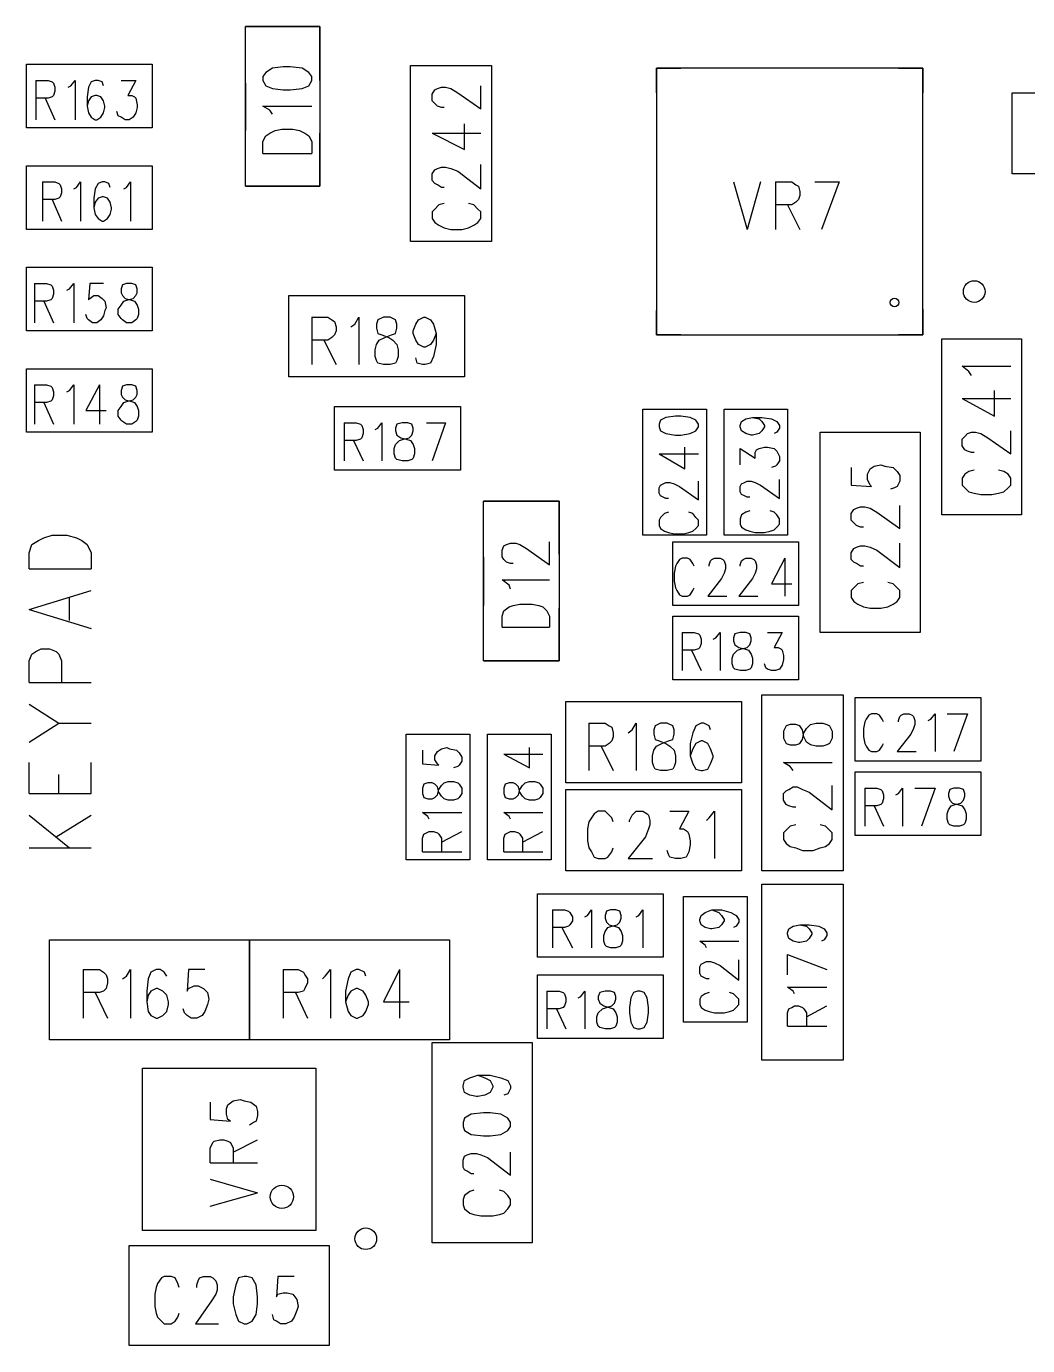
# Model space of a CAD drawing. Extents: x 11.9 to 28.1, y 10.8 to 21.2.
# Drawn here: x 17.101 to 17.841, y 17.642 to 18.617 of the extents above; entities that cross this region are included whole.
import ezdxf

# ---------------------------------------------------------------- set-up
doc = ezdxf.new("R2010")
doc.units = 0
doc.header["$MEASUREMENT"] = 0
doc.layers.add('LAYNR1', color=2, linetype='Continuous')

msp = doc.modelspace()

# ---------------------------------------------------------------- linework, layer by layer
at = {"layer": 'LAYNR1', "color": 7}
for points in [[(17.318, 18.577), (17.318, 18.617), (17.263, 18.617)], [(17.101, 18.542), (17.101, 18.589)], [(17.101, 18.589), (17.194, 18.589)], [(17.194, 18.589), (17.194, 18.542)], [(17.385, 18.458), (17.385, 18.588)], [(17.385, 18.588), (17.445, 18.588)], [(17.445, 18.588), (17.445, 18.458)], [(17.567, 18.568), (17.567, 18.586), (17.585, 18.586)], [(17.746, 18.586), (17.764, 18.586), (17.764, 18.568)], [(17.108, 18.577), (17.108, 18.548)], [(17.108, 18.577), (17.117, 18.577), (17.12, 18.576), (17.121, 18.575), (17.122, 18.572), (17.122, 18.569), (17.121, 18.566), (17.12, 18.565), (17.117, 18.564), (17.108, 18.564)], [(17.132, 18.572), (17.134, 18.573), (17.137, 18.577), (17.137, 18.548)], [(17.158, 18.573), (17.157, 18.576), (17.154, 18.577), (17.152, 18.577), (17.149, 18.576), (17.147, 18.572), (17.146, 18.565), (17.146, 18.558), (17.147, 18.553), (17.149, 18.55), (17.152, 18.548), (17.153, 18.548)], [(17.171, 18.577), (17.182, 18.577), (17.176, 18.566)], [(17.263, 18.575), (17.263, 18.54)], [(17.153, 18.566), (17.152, 18.566), (17.149, 18.565), (17.147, 18.562), (17.146, 18.558)], [(17.153, 18.548), (17.156, 18.55), (17.158, 18.553), (17.159, 18.557), (17.159, 18.558), (17.158, 18.562), (17.156, 18.565), (17.153, 18.566)], [(17.176, 18.566), (17.179, 18.566), (17.181, 18.565), (17.182, 18.564), (17.183, 18.559), (17.183, 18.557), (17.182, 18.553), (17.18, 18.55), (17.177, 18.548), (17.174, 18.548), (17.171, 18.55), (17.169, 18.551), (17.168, 18.554)], [(17.41, 18.557), (17.408, 18.557), (17.405, 18.558), (17.403, 18.56), (17.401, 18.562), (17.401, 18.567), (17.403, 18.57), (17.405, 18.571), (17.408, 18.572), (17.411, 18.572), (17.415, 18.571), (17.42, 18.568), (17.437, 18.556), (17.437, 18.573)], [(17.83, 18.568), (17.96, 18.568)], [(17.83, 18.508), (17.83, 18.568)], [(17.115, 18.564), (17.122, 18.548)], [(17.283, 18.552), (17.281, 18.555), (17.276, 18.558), (17.312, 18.558)], [(17.401, 18.538), (17.425, 18.526), (17.425, 18.545)], [(17.194, 18.542), (17.101, 18.542)], [(17.263, 18.499), (17.318, 18.499), (17.318, 18.538)], [(17.276, 18.523), (17.276, 18.532), (17.278, 18.536), (17.281, 18.538), (17.285, 18.54), (17.29, 18.541), (17.298, 18.541), (17.303, 18.54), (17.307, 18.538), (17.31, 18.536), (17.312, 18.532), (17.312, 18.523)], [(17.401, 18.538), (17.437, 18.538)], [(17.276, 18.523), (17.312, 18.523)], [(17.101, 18.467), (17.101, 18.514)], [(17.101, 18.514), (17.194, 18.514)], [(17.194, 18.514), (17.194, 18.467)], [(17.41, 18.498), (17.408, 18.498), (17.405, 18.5), (17.403, 18.501), (17.401, 18.503), (17.401, 18.508), (17.403, 18.511), (17.405, 18.512), (17.408, 18.513), (17.411, 18.513), (17.415, 18.512), (17.42, 18.51), (17.437, 18.497), (17.437, 18.515)], [(17.96, 18.508), (17.83, 18.508)], [(17.113, 18.502), (17.113, 18.473)], [(17.113, 18.502), (17.122, 18.502), (17.125, 18.501), (17.126, 18.5), (17.127, 18.497), (17.127, 18.494), (17.126, 18.491), (17.125, 18.49), (17.122, 18.489), (17.113, 18.489)], [(17.136, 18.497), (17.138, 18.498), (17.141, 18.502), (17.141, 18.473)], [(17.163, 18.498), (17.162, 18.501), (17.159, 18.502), (17.157, 18.502), (17.154, 18.501), (17.152, 18.497), (17.151, 18.49), (17.151, 18.483), (17.152, 18.478), (17.154, 18.475), (17.157, 18.473), (17.158, 18.473), (17.161, 18.475), (17.163, 18.478), (17.164, 18.482), (17.164, 18.483), (17.163, 18.487), (17.161, 18.49), (17.158, 18.491), (17.157, 18.491), (17.154, 18.49), (17.152, 18.487), (17.151, 18.483)], [(17.173, 18.497), (17.175, 18.498), (17.178, 18.502), (17.178, 18.473)], [(17.624, 18.502), (17.634, 18.467)], [(17.644, 18.502), (17.634, 18.467)], [(17.655, 18.502), (17.655, 18.467)], [(17.655, 18.502), (17.667, 18.502), (17.67, 18.5), (17.672, 18.499), (17.673, 18.495), (17.673, 18.492), (17.672, 18.489), (17.67, 18.487), (17.667, 18.485), (17.655, 18.485)], [(17.684, 18.502), (17.702, 18.502)], [(17.702, 18.502), (17.689, 18.467)], [(17.12, 18.489), (17.127, 18.473)], [(17.41, 18.486), (17.406, 18.485), (17.403, 18.482), (17.401, 18.48), (17.401, 18.475), (17.403, 18.472), (17.406, 18.47), (17.41, 18.468), (17.415, 18.467), (17.423, 18.467), (17.428, 18.468), (17.432, 18.47), (17.435, 18.472), (17.437, 18.475), (17.437, 18.48), (17.435, 18.482), (17.432, 18.485), (17.428, 18.486)], [(17.664, 18.485), (17.673, 18.467)], [(17.194, 18.467), (17.101, 18.467)], [(17.445, 18.458), (17.385, 18.458)], [(17.101, 18.392), (17.101, 18.439)], [(17.101, 18.439), (17.194, 18.439)], [(17.194, 18.439), (17.194, 18.392)], [(17.107, 18.427), (17.107, 18.398)], [(17.107, 18.427), (17.116, 18.427), (17.119, 18.426)], [(17.119, 18.426), (17.12, 18.425), (17.121, 18.422), (17.121, 18.419), (17.12, 18.416), (17.119, 18.415)], [(17.131, 18.422), (17.133, 18.423), (17.136, 18.427), (17.136, 18.398)], [(17.158, 18.427), (17.148, 18.427), (17.147, 18.415), (17.148, 18.416), (17.151, 18.418), (17.154, 18.418), (17.157, 18.416), (17.159, 18.414), (17.16, 18.409), (17.159, 18.407), (17.158, 18.403), (17.156, 18.4), (17.153, 18.398)], [(17.175, 18.427), (17.172, 18.426), (17.171, 18.423), (17.171, 18.42), (17.172, 18.418), (17.174, 18.416), (17.178, 18.415), (17.181, 18.414), (17.183, 18.411), (17.184, 18.408), (17.184, 18.404), (17.183, 18.401), (17.182, 18.4), (17.179, 18.398), (17.175, 18.398), (17.172, 18.4), (17.171, 18.401), (17.169, 18.404), (17.169, 18.408), (17.171, 18.411), (17.173, 18.414), (17.176, 18.415)], [(17.176, 18.415), (17.18, 18.416), (17.182, 18.418), (17.183, 18.42), (17.183, 18.423), (17.182, 18.426), (17.179, 18.427), (17.175, 18.427)], [(17.295, 18.418), (17.425, 18.418)], [(17.295, 18.358), (17.295, 18.418)], [(17.425, 18.418), (17.425, 18.358)], [(17.119, 18.415), (17.116, 18.414), (17.107, 18.414)], [(17.114, 18.414), (17.121, 18.398)], [(17.153, 18.398), (17.15, 18.398), (17.147, 18.4), (17.146, 18.401), (17.145, 18.404)], [(17.312, 18.402), (17.312, 18.367)], [(17.312, 18.402), (17.324, 18.402)], [(17.324, 18.402), (17.327, 18.4)], [(17.327, 18.4), (17.329, 18.399)], [(17.329, 18.399), (17.33, 18.395)], [(17.344, 18.397), (17.347, 18.402)], [(17.347, 18.402), (17.347, 18.367)], [(17.361, 18.4), (17.36, 18.397)], [(17.365, 18.402), (17.361, 18.4)], [(17.37, 18.402), (17.365, 18.402)], [(17.374, 18.4), (17.37, 18.402)], [(17.375, 18.397), (17.374, 18.4)], [(17.389, 18.397), (17.391, 18.4)], [(17.391, 18.4), (17.395, 18.402)], [(17.395, 18.402), (17.396, 18.402)], [(17.396, 18.402), (17.4, 18.4)], [(17.4, 18.4), (17.402, 18.397)], [(17.585, 18.389), (17.567, 18.389), (17.567, 18.407)], [(17.764, 18.408), (17.764, 18.389), (17.746, 18.389)], [(17.194, 18.392), (17.101, 18.392)], [(17.329, 18.389), (17.327, 18.387)], [(17.33, 18.392), (17.329, 18.389)], [(17.33, 18.395), (17.33, 18.392)], [(17.341, 18.395), (17.344, 18.397)], [(17.36, 18.397), (17.36, 18.394)], [(17.36, 18.394), (17.361, 18.39)], [(17.361, 18.39), (17.364, 18.389)], [(17.364, 18.389), (17.369, 18.387)], [(17.366, 18.387), (17.371, 18.389)], [(17.371, 18.389), (17.374, 18.39)], [(17.374, 18.39), (17.375, 18.394)], [(17.375, 18.394), (17.375, 18.397)], [(17.387, 18.392), (17.389, 18.397)], [(17.387, 18.39), (17.387, 18.392)], [(17.389, 18.385), (17.387, 18.39)], [(17.402, 18.397), (17.404, 18.39)], [(17.404, 18.39), (17.402, 18.385)], [(17.404, 18.39), (17.404, 18.382)], [(17.324, 18.385), (17.312, 18.385)], [(17.321, 18.385), (17.33, 18.367)], [(17.327, 18.387), (17.324, 18.385)], [(17.359, 18.378), (17.36, 18.382)], [(17.36, 18.382), (17.362, 18.385)], [(17.362, 18.385), (17.366, 18.387)], [(17.369, 18.387), (17.372, 18.385)], [(17.372, 18.385), (17.375, 18.382)], [(17.375, 18.382), (17.376, 18.378)], [(17.391, 18.382), (17.389, 18.385)], [(17.395, 18.38), (17.391, 18.382)], [(17.396, 18.38), (17.395, 18.38)], [(17.4, 18.382), (17.396, 18.38)], [(17.402, 18.385), (17.4, 18.382)], [(17.404, 18.382), (17.402, 18.373)], [(17.778, 18.256), (17.778, 18.386)], [(17.778, 18.386), (17.837, 18.386)], [(17.837, 18.386), (17.837, 18.256)], [(17.359, 18.373), (17.359, 18.378)], [(17.36, 18.37), (17.359, 18.373)], [(17.361, 18.368), (17.36, 18.37)], [(17.375, 18.37), (17.374, 18.368)], [(17.376, 18.373), (17.375, 18.37)], [(17.376, 18.378), (17.376, 18.373)], [(17.39, 18.368), (17.389, 18.372)], [(17.402, 18.373), (17.4, 18.368)], [(17.101, 18.317), (17.101, 18.364)], [(17.101, 18.364), (17.194, 18.364)], [(17.194, 18.364), (17.194, 18.317)], [(17.365, 18.367), (17.361, 18.368)], [(17.37, 18.367), (17.365, 18.367)], [(17.374, 18.368), (17.37, 18.367)], [(17.394, 18.367), (17.39, 18.368)], [(17.396, 18.367), (17.394, 18.367)], [(17.4, 18.368), (17.396, 18.367)], [(17.798, 18.362), (17.793, 18.366)], [(17.793, 18.366), (17.829, 18.366)], [(17.8, 18.359), (17.798, 18.362)], [(17.107, 18.352), (17.107, 18.323)], [(17.107, 18.352), (17.116, 18.352), (17.119, 18.351)], [(17.119, 18.351), (17.12, 18.35), (17.121, 18.347), (17.121, 18.344), (17.12, 18.341), (17.119, 18.34)], [(17.131, 18.347), (17.133, 18.348), (17.136, 18.352), (17.136, 18.323)], [(17.155, 18.352), (17.145, 18.333), (17.16, 18.333)], [(17.155, 18.352), (17.155, 18.323)], [(17.175, 18.352), (17.172, 18.351), (17.171, 18.348), (17.171, 18.345), (17.172, 18.343), (17.174, 18.341), (17.178, 18.34), (17.181, 18.339), (17.183, 18.336), (17.184, 18.333), (17.184, 18.329), (17.183, 18.326), (17.182, 18.325), (17.179, 18.323), (17.175, 18.323), (17.172, 18.325), (17.171, 18.326), (17.169, 18.329), (17.169, 18.333), (17.171, 18.336), (17.173, 18.339), (17.176, 18.34)], [(17.176, 18.34), (17.18, 18.341), (17.182, 18.343), (17.183, 18.345), (17.183, 18.348), (17.182, 18.351), (17.179, 18.352), (17.175, 18.352)], [(17.425, 18.358), (17.295, 18.358)], [(17.119, 18.34), (17.116, 18.339), (17.107, 18.339)], [(17.793, 18.342), (17.817, 18.329)], [(17.793, 18.342), (17.829, 18.342)], [(17.817, 18.329), (17.817, 18.348)], [(17.114, 18.339), (17.121, 18.323)], [(17.329, 18.289), (17.329, 18.336)], [(17.329, 18.336), (17.422, 18.336)], [(17.422, 18.336), (17.422, 18.289)], [(17.557, 18.241), (17.557, 18.334)], [(17.557, 18.334), (17.604, 18.334)], [(17.604, 18.334), (17.604, 18.241)], [(17.617, 18.241), (17.617, 18.334)], [(17.617, 18.334), (17.664, 18.334)], [(17.664, 18.334), (17.664, 18.241)], [(17.336, 18.324), (17.336, 18.296)], [(17.336, 18.324), (17.345, 18.324), (17.348, 18.323), (17.349, 18.322), (17.35, 18.319), (17.35, 18.316), (17.349, 18.313), (17.348, 18.312), (17.345, 18.311), (17.336, 18.311)], [(17.359, 18.319), (17.361, 18.32), (17.364, 18.324), (17.364, 18.296)], [(17.397, 18.324), (17.411, 18.324)], [(17.411, 18.324), (17.401, 18.296)], [(17.638, 18.328), (17.643, 18.327), (17.645, 18.325), (17.647, 18.322), (17.647, 18.321), (17.645, 18.318), (17.643, 18.316), (17.638, 18.315), (17.637, 18.315), (17.633, 18.316), (17.63, 18.318), (17.629, 18.321), (17.629, 18.322), (17.63, 18.325), (17.633, 18.327), (17.638, 18.328), (17.645, 18.328), (17.652, 18.327), (17.656, 18.325), (17.658, 18.322), (17.658, 18.32), (17.656, 18.317), (17.654, 18.316)], [(17.194, 18.317), (17.101, 18.317)], [(17.343, 18.311), (17.35, 18.296)], [(17.688, 18.169), (17.688, 18.317)], [(17.688, 18.317), (17.762, 18.317)], [(17.762, 18.317), (17.762, 18.169)], [(17.793, 18.312), (17.795, 18.314)], [(17.793, 18.307), (17.793, 18.312)], [(17.795, 18.314), (17.797, 18.316)], [(17.797, 18.316), (17.8, 18.317)], [(17.8, 18.317), (17.803, 18.317)], [(17.803, 18.317), (17.807, 18.316)], [(17.807, 18.316), (17.812, 18.313)], [(17.812, 18.313), (17.829, 18.301)], [(17.829, 18.301), (17.829, 18.318)], [(17.569, 18.301), (17.588, 18.29), (17.588, 18.306)], [(17.569, 18.301), (17.598, 18.301)], [(17.629, 18.293), (17.629, 18.305), (17.64, 18.298), (17.64, 18.302), (17.641, 18.304), (17.643, 18.305), (17.647, 18.306), (17.649, 18.306), (17.654, 18.305), (17.656, 18.303), (17.658, 18.299), (17.658, 18.296), (17.656, 18.293), (17.655, 18.292), (17.652, 18.291)], [(17.795, 18.304), (17.793, 18.307)], [(17.797, 18.303), (17.795, 18.304)], [(17.8, 18.302), (17.797, 18.303)], [(17.802, 18.302), (17.8, 18.302)], [(17.711, 18.291), (17.711, 18.278), (17.726, 18.277), (17.725, 18.278), (17.723, 18.282), (17.723, 18.286), (17.725, 18.29), (17.728, 18.292), (17.733, 18.293), (17.736, 18.292), (17.742, 18.291), (17.745, 18.288), (17.747, 18.285), (17.747, 18.281), (17.745, 18.277), (17.743, 18.276), (17.74, 18.275)], [(17.422, 18.289), (17.329, 18.289)], [(17.636, 18.269), (17.634, 18.269), (17.632, 18.27), (17.63, 18.271), (17.629, 18.273), (17.629, 18.277), (17.63, 18.279), (17.632, 18.28), (17.634, 18.281), (17.637, 18.281), (17.64, 18.28), (17.644, 18.278), (17.658, 18.268), (17.658, 18.282)], [(17.795, 18.286), (17.793, 18.283)], [(17.793, 18.283), (17.793, 18.278)], [(17.798, 18.288), (17.795, 18.286)], [(17.802, 18.289), (17.798, 18.288)], [(17.824, 18.288), (17.82, 18.289)], [(17.827, 18.286), (17.824, 18.288)], [(17.829, 18.283), (17.827, 18.286)], [(17.829, 18.278), (17.829, 18.283)], [(17.576, 18.268), (17.574, 18.268), (17.572, 18.269), (17.57, 18.27), (17.569, 18.272), (17.569, 18.276), (17.57, 18.278), (17.572, 18.279), (17.574, 18.28), (17.577, 18.28), (17.58, 18.279), (17.584, 18.277), (17.598, 18.267), (17.598, 18.281)], [(17.793, 18.278), (17.795, 18.276)], [(17.795, 18.276), (17.798, 18.273)], [(17.798, 18.273), (17.802, 18.272)], [(17.802, 18.272), (17.807, 18.271)], [(17.815, 18.271), (17.82, 18.272)], [(17.82, 18.272), (17.824, 18.273)], [(17.824, 18.273), (17.827, 18.276)], [(17.827, 18.276), (17.829, 18.278)], [(17.495, 18.227), (17.495, 18.266), (17.439, 18.266)], [(17.72, 18.247), (17.718, 18.247), (17.715, 18.248), (17.713, 18.25), (17.711, 18.252), (17.711, 18.257), (17.713, 18.26), (17.715, 18.261), (17.718, 18.262), (17.721, 18.262), (17.725, 18.261), (17.73, 18.258), (17.747, 18.246), (17.747, 18.263)], [(17.807, 18.271), (17.815, 18.271)], [(17.576, 18.258), (17.573, 18.257), (17.57, 18.254), (17.569, 18.252), (17.569, 18.248), (17.57, 18.246), (17.573, 18.244), (17.576, 18.243), (17.58, 18.242), (17.587, 18.242), (17.591, 18.243), (17.594, 18.244), (17.596, 18.246), (17.598, 18.248), (17.598, 18.252), (17.596, 18.254), (17.594, 18.257), (17.591, 18.258)], [(17.636, 18.259), (17.633, 18.258), (17.63, 18.256), (17.629, 18.253), (17.629, 18.249), (17.63, 18.247), (17.633, 18.245), (17.636, 18.244), (17.64, 18.243), (17.647, 18.243), (17.651, 18.244), (17.654, 18.245), (17.656, 18.247), (17.658, 18.249), (17.658, 18.253), (17.656, 18.256), (17.654, 18.258), (17.651, 18.259)], [(17.837, 18.256), (17.778, 18.256)], [(17.103, 18.228), (17.105, 18.234)], [(17.105, 18.234), (17.11, 18.237)], [(17.11, 18.237), (17.114, 18.239)], [(17.114, 18.239), (17.12, 18.241)], [(17.12, 18.241), (17.131, 18.241)], [(17.131, 18.241), (17.138, 18.239)], [(17.138, 18.239), (17.142, 18.237)], [(17.142, 18.237), (17.146, 18.234)], [(17.146, 18.234), (17.149, 18.228)], [(17.461, 18.22), (17.459, 18.22), (17.456, 18.221), (17.454, 18.223), (17.453, 18.225), (17.453, 18.23), (17.454, 18.233), (17.456, 18.234), (17.459, 18.235), (17.463, 18.235), (17.466, 18.234), (17.471, 18.231), (17.488, 18.219), (17.488, 18.236)], [(17.604, 18.241), (17.557, 18.241)], [(17.579, 18.236), (17.672, 18.236)], [(17.579, 18.189), (17.579, 18.236)], [(17.664, 18.241), (17.617, 18.241)], [(17.672, 18.236), (17.672, 18.189)], [(17.72, 18.218), (17.718, 18.218), (17.715, 18.22), (17.713, 18.221), (17.711, 18.223), (17.711, 18.228), (17.713, 18.231), (17.715, 18.232), (17.718, 18.233), (17.721, 18.233), (17.725, 18.232), (17.73, 18.23), (17.747, 18.217), (17.747, 18.235)], [(17.103, 18.216), (17.103, 18.228)], [(17.149, 18.228), (17.149, 18.216)], [(17.439, 18.225), (17.439, 18.189)], [(17.586, 18.224), (17.584, 18.223), (17.582, 18.22), (17.581, 18.218), (17.58, 18.213), (17.58, 18.207), (17.581, 18.202), (17.582, 18.2), (17.584, 18.197), (17.586, 18.196)], [(17.595, 18.218), (17.594, 18.22), (17.592, 18.223), (17.59, 18.224), (17.586, 18.224)], [(17.606, 18.218), (17.606, 18.219), (17.607, 18.222), (17.608, 18.223), (17.61, 18.224), (17.614, 18.224), (17.616, 18.223), (17.617, 18.222), (17.618, 18.219), (17.618, 18.216), (17.617, 18.213), (17.615, 18.209), (17.605, 18.196), (17.619, 18.196)], [(17.631, 18.223), (17.633, 18.224), (17.637, 18.224), (17.639, 18.223), (17.64, 18.222), (17.641, 18.219), (17.641, 18.216), (17.64, 18.213), (17.638, 18.209), (17.628, 18.196), (17.642, 18.196)], [(17.629, 18.218), (17.629, 18.219), (17.63, 18.222), (17.631, 18.223)], [(17.662, 18.224), (17.652, 18.205), (17.667, 18.205)], [(17.662, 18.224), (17.662, 18.196)], [(17.103, 18.216), (17.149, 18.216)], [(17.459, 18.201), (17.458, 18.204), (17.453, 18.208), (17.488, 18.208)], [(17.72, 18.206), (17.716, 18.205), (17.713, 18.202), (17.711, 18.2), (17.711, 18.195), (17.713, 18.192), (17.716, 18.19), (17.72, 18.188), (17.725, 18.187), (17.733, 18.187), (17.738, 18.188), (17.742, 18.19), (17.745, 18.192), (17.747, 18.195), (17.747, 18.2), (17.745, 18.202), (17.742, 18.205), (17.738, 18.206)], [(17.103, 18.186), (17.149, 18.2)], [(17.133, 18.178), (17.133, 18.195)], [(17.586, 18.196), (17.59, 18.196), (17.592, 18.197), (17.594, 18.2), (17.595, 18.202)], [(17.103, 18.186), (17.149, 18.172)], [(17.439, 18.148), (17.495, 18.148), (17.495, 18.187)], [(17.453, 18.173), (17.453, 18.181), (17.454, 18.185), (17.458, 18.188), (17.461, 18.189), (17.466, 18.19), (17.475, 18.19), (17.48, 18.189), (17.483, 18.188), (17.486, 18.185), (17.488, 18.181), (17.488, 18.173)], [(17.672, 18.189), (17.579, 18.189)], [(17.579, 18.181), (17.672, 18.181)], [(17.579, 18.134), (17.579, 18.181)], [(17.672, 18.181), (17.672, 18.134)], [(17.453, 18.173), (17.488, 18.173)], [(17.586, 18.169), (17.586, 18.141)], [(17.586, 18.169), (17.595, 18.169), (17.598, 18.168), (17.599, 18.167), (17.6, 18.164), (17.6, 18.161), (17.599, 18.158), (17.598, 18.157), (17.595, 18.156), (17.586, 18.156)], [(17.609, 18.164), (17.611, 18.165), (17.614, 18.169), (17.614, 18.141)], [(17.649, 18.169), (17.66, 18.169), (17.654, 18.158), (17.657, 18.158), (17.659, 18.157), (17.66, 18.156), (17.661, 18.152), (17.661, 18.149), (17.66, 18.145), (17.658, 18.142), (17.655, 18.141), (17.652, 18.141), (17.649, 18.142), (17.648, 18.143), (17.647, 18.146)], [(17.762, 18.169), (17.688, 18.169)], [(17.105, 18.153), (17.108, 18.155)], [(17.108, 18.155), (17.112, 18.157)], [(17.112, 18.157), (17.118, 18.157)], [(17.118, 18.157), (17.123, 18.155)], [(17.123, 18.155), (17.125, 18.153)], [(17.593, 18.156), (17.6, 18.141)], [(17.103, 18.148), (17.105, 18.153)], [(17.103, 18.132), (17.103, 18.148)], [(17.125, 18.153), (17.127, 18.148)], [(17.127, 18.148), (17.127, 18.132)], [(17.103, 18.132), (17.149, 18.132)], [(17.672, 18.134), (17.579, 18.134)], [(17.103, 18.116), (17.125, 18.102)], [(17.5, 18.118), (17.63, 18.118)], [(17.5, 18.058), (17.5, 18.118)], [(17.63, 18.118), (17.63, 18.058)], [(17.645, 17.993), (17.645, 18.123)], [(17.645, 18.123), (17.705, 18.123)], [(17.705, 18.123), (17.705, 17.993)], [(17.714, 18.074), (17.714, 18.121)], [(17.714, 18.121), (17.807, 18.121)], [(17.807, 18.121), (17.807, 18.074)], [(17.732, 18.108), (17.73, 18.109), (17.726, 18.109), (17.724, 18.108), (17.722, 18.105), (17.721, 18.103)], [(17.735, 18.103), (17.734, 18.105), (17.732, 18.108)], [(17.746, 18.103), (17.746, 18.104), (17.747, 18.107), (17.748, 18.108), (17.75, 18.109), (17.754, 18.109), (17.756, 18.108), (17.757, 18.107), (17.758, 18.104), (17.758, 18.101), (17.757, 18.098), (17.755, 18.094)], [(17.768, 18.104), (17.77, 18.105), (17.773, 18.109), (17.773, 18.081)], [(17.782, 18.109), (17.797, 18.109)], [(17.797, 18.109), (17.787, 18.081)], [(17.103, 18.088), (17.125, 18.102)], [(17.125, 18.102), (17.149, 18.102)], [(17.517, 18.102), (17.517, 18.067)], [(17.517, 18.102), (17.529, 18.102)], [(17.529, 18.102), (17.532, 18.1)], [(17.532, 18.1), (17.534, 18.099)], [(17.534, 18.099), (17.535, 18.095)], [(17.546, 18.095), (17.549, 18.097)], [(17.549, 18.097), (17.552, 18.102)], [(17.552, 18.102), (17.552, 18.067)], [(17.566, 18.1), (17.565, 18.097)], [(17.565, 18.097), (17.565, 18.094)], [(17.57, 18.102), (17.566, 18.1)], [(17.575, 18.102), (17.57, 18.102)], [(17.579, 18.1), (17.575, 18.102)], [(17.58, 18.097), (17.579, 18.1)], [(17.58, 18.094), (17.58, 18.097)], [(17.596, 18.1), (17.594, 18.095)], [(17.6, 18.102), (17.596, 18.1)], [(17.602, 18.102), (17.6, 18.102)], [(17.606, 18.1), (17.602, 18.102)], [(17.607, 18.097), (17.606, 18.1)], [(17.721, 18.103), (17.72, 18.098), (17.72, 18.092), (17.721, 18.087)], [(17.382, 18.001), (17.382, 18.094)], [(17.382, 18.094), (17.429, 18.094)], [(17.429, 18.094), (17.429, 18.001)], [(17.442, 18.001), (17.442, 18.094)], [(17.442, 18.094), (17.489, 18.094)], [(17.489, 18.094), (17.489, 18.001)], [(17.532, 18.087), (17.529, 18.085)], [(17.534, 18.089), (17.532, 18.087)], [(17.535, 18.092), (17.534, 18.089)], [(17.535, 18.095), (17.535, 18.092)], [(17.565, 18.094), (17.566, 18.09)], [(17.566, 18.09), (17.569, 18.089)], [(17.567, 18.085), (17.571, 18.087)], [(17.569, 18.089), (17.574, 18.087)], [(17.571, 18.087), (17.576, 18.089)], [(17.574, 18.087), (17.577, 18.085)], [(17.576, 18.089), (17.579, 18.09)], [(17.579, 18.09), (17.58, 18.094)], [(17.594, 18.095), (17.592, 18.087)], [(17.592, 18.087), (17.592, 18.078)], [(17.596, 18.087), (17.594, 18.083)], [(17.6, 18.089), (17.596, 18.087)], [(17.601, 18.089), (17.6, 18.089)], [(17.605, 18.087), (17.601, 18.089)], [(17.607, 18.083), (17.605, 18.087)], [(17.721, 18.087), (17.722, 18.085), (17.724, 18.082), (17.726, 18.081), (17.73, 18.081), (17.732, 18.082)], [(17.732, 18.082), (17.734, 18.085), (17.735, 18.087)], [(17.755, 18.094), (17.745, 18.081), (17.759, 18.081)], [(17.394, 18.082), (17.394, 18.072), (17.406, 18.071), (17.405, 18.072), (17.403, 18.075), (17.403, 18.078), (17.405, 18.081), (17.408, 18.083), (17.412, 18.084), (17.414, 18.083), (17.419, 18.082), (17.421, 18.08), (17.423, 18.077), (17.423, 18.074), (17.421, 18.071), (17.42, 18.07), (17.417, 18.069)], [(17.454, 18.079), (17.473, 18.069), (17.473, 18.084)], [(17.454, 18.079), (17.483, 18.079)], [(17.529, 18.085), (17.517, 18.085)], [(17.526, 18.085), (17.535, 18.067)], [(17.564, 18.078), (17.565, 18.082)], [(17.564, 18.073), (17.564, 18.078)], [(17.565, 18.082), (17.567, 18.085)], [(17.577, 18.085), (17.58, 18.082)], [(17.58, 18.082), (17.581, 18.078)], [(17.581, 18.078), (17.581, 18.073)], [(17.594, 18.083), (17.592, 18.078)], [(17.592, 18.078), (17.594, 18.072)], [(17.609, 18.078), (17.607, 18.083)], [(17.607, 18.072), (17.609, 18.077)], [(17.609, 18.077), (17.609, 18.078)], [(17.103, 18.05), (17.103, 18.073)], [(17.149, 18.05), (17.149, 18.073)], [(17.565, 18.07), (17.564, 18.073)], [(17.566, 18.068), (17.565, 18.07)], [(17.57, 18.067), (17.566, 18.068)], [(17.575, 18.067), (17.57, 18.067)], [(17.579, 18.068), (17.575, 18.067)], [(17.58, 18.07), (17.579, 18.068)], [(17.581, 18.073), (17.58, 18.07)], [(17.594, 18.072), (17.596, 18.068)], [(17.596, 18.068), (17.6, 18.067)], [(17.6, 18.067), (17.601, 18.067)], [(17.601, 18.067), (17.605, 18.068)], [(17.605, 18.068), (17.607, 18.072)], [(17.668, 18.067), (17.666, 18.07), (17.661, 18.073), (17.697, 18.073)], [(17.807, 18.074), (17.714, 18.074)], [(17.125, 18.05), (17.125, 18.064)], [(17.63, 18.058), (17.5, 18.058)], [(17.714, 18.019), (17.714, 18.066)], [(17.714, 18.066), (17.807, 18.066)], [(17.807, 18.066), (17.807, 18.019)], [(17.103, 18.05), (17.149, 18.05)], [(17.5, 18.053), (17.63, 18.053)], [(17.5, 17.993), (17.5, 18.053)], [(17.63, 18.053), (17.63, 17.993)], [(17.67, 18.04), (17.668, 18.04), (17.665, 18.041), (17.663, 18.042), (17.661, 18.045), (17.661, 18.05), (17.663, 18.052), (17.665, 18.053), (17.668, 18.055), (17.671, 18.055), (17.675, 18.053), (17.68, 18.051), (17.697, 18.038), (17.697, 18.056)], [(17.721, 18.054), (17.721, 18.026)], [(17.721, 18.054), (17.73, 18.054), (17.733, 18.053), (17.734, 18.052), (17.735, 18.049), (17.735, 18.046), (17.734, 18.043), (17.733, 18.042), (17.73, 18.041), (17.721, 18.041)], [(17.744, 18.049), (17.746, 18.05), (17.749, 18.054), (17.749, 18.026)], [(17.758, 18.054), (17.773, 18.054)], [(17.773, 18.054), (17.763, 18.026)], [(17.728, 18.041), (17.735, 18.026)], [(17.103, 18.034), (17.133, 18.01)], [(17.123, 18.018), (17.149, 18.034)], [(17.399, 18.031), (17.398, 18.033), (17.394, 18.036), (17.423, 18.036)], [(17.459, 18.031), (17.458, 18.033), (17.454, 18.036), (17.483, 18.036)], [(17.517, 18.029), (17.516, 18.024)], [(17.519, 18.032), (17.517, 18.029)], [(17.521, 18.035), (17.519, 18.032)], [(17.524, 18.037), (17.521, 18.035)], [(17.529, 18.037), (17.524, 18.037)], [(17.531, 18.035), (17.529, 18.037)], [(17.534, 18.032), (17.531, 18.035)], [(17.535, 18.029), (17.534, 18.032)], [(17.547, 18.03), (17.549, 18.034)], [(17.547, 18.029), (17.547, 18.03)], [(17.549, 18.034), (17.55, 18.035)], [(17.55, 18.035), (17.552, 18.037)], [(17.552, 18.037), (17.557, 18.037)], [(17.557, 18.037), (17.56, 18.035)], [(17.56, 18.035), (17.561, 18.034)], [(17.561, 18.034), (17.562, 18.03)], [(17.562, 18.03), (17.562, 18.027)], [(17.577, 18.037), (17.591, 18.037)], [(17.591, 18.037), (17.584, 18.024)], [(17.604, 18.03), (17.606, 18.032)], [(17.606, 18.032), (17.61, 18.037)], [(17.61, 18.037), (17.61, 18.002)], [(17.394, 18.007), (17.394, 18.017), (17.395, 18.02), (17.397, 18.021), (17.399, 18.022), (17.402, 18.022), (17.405, 18.021), (17.406, 18.02), (17.408, 18.017), (17.408, 18.007)], [(17.408, 18.014), (17.423, 18.022)], [(17.454, 18.007), (17.454, 18.017), (17.455, 18.02), (17.457, 18.021), (17.459, 18.022), (17.462, 18.022), (17.465, 18.021), (17.466, 18.02), (17.468, 18.017), (17.468, 18.007)], [(17.468, 18.014), (17.483, 18.022)], [(17.516, 18.024), (17.516, 18.015)], [(17.561, 18.024), (17.559, 18.018)], [(17.562, 18.027), (17.561, 18.024)], [(17.584, 18.024), (17.587, 18.024)], [(17.587, 18.024), (17.59, 18.022)], [(17.59, 18.022), (17.591, 18.02)], [(17.591, 18.02), (17.592, 18.015)], [(17.67, 18.027), (17.666, 18.026), (17.663, 18.023), (17.661, 18.021), (17.661, 18.016), (17.663, 18.013), (17.666, 18.011), (17.67, 18.01), (17.675, 18.008), (17.683, 18.008), (17.688, 18.01), (17.692, 18.011), (17.695, 18.013), (17.697, 18.016), (17.697, 18.021), (17.695, 18.023), (17.692, 18.026), (17.688, 18.027)], [(17.807, 18.019), (17.714, 18.019)], [(17.103, 18.01), (17.149, 18.01)], [(17.516, 18.015), (17.517, 18.01)], [(17.517, 18.01), (17.519, 18.007)], [(17.534, 18.007), (17.535, 18.01)], [(17.559, 18.018), (17.546, 18.002)], [(17.592, 18.012), (17.591, 18.007)], [(17.592, 18.015), (17.592, 18.012)], [(17.429, 18.001), (17.382, 18.001)], [(17.394, 18.007), (17.423, 18.007)], [(17.489, 18.001), (17.442, 18.001)], [(17.454, 18.007), (17.483, 18.007)], [(17.519, 18.007), (17.521, 18.003)], [(17.521, 18.003), (17.524, 18.002)], [(17.524, 18.002), (17.529, 18.002)], [(17.529, 18.002), (17.531, 18.003)], [(17.531, 18.003), (17.534, 18.007)], [(17.546, 18.002), (17.564, 18.002)], [(17.576, 18.005), (17.575, 18.008)], [(17.577, 18.003), (17.576, 18.005)], [(17.581, 18.002), (17.577, 18.003)], [(17.585, 18.002), (17.581, 18.002)], [(17.589, 18.003), (17.585, 18.002)], [(17.591, 18.007), (17.589, 18.003)], [(17.63, 17.993), (17.5, 17.993)], [(17.705, 17.993), (17.645, 17.993)], [(17.645, 17.853), (17.645, 17.983)], [(17.645, 17.983), (17.705, 17.983)], [(17.705, 17.983), (17.705, 17.853)], [(17.479, 17.929), (17.479, 17.976)], [(17.479, 17.976), (17.572, 17.976)], [(17.572, 17.976), (17.572, 17.929)], [(17.587, 17.881), (17.587, 17.974)], [(17.587, 17.974), (17.634, 17.974)], [(17.634, 17.974), (17.634, 17.881)], [(17.49, 17.964), (17.49, 17.936)], [(17.49, 17.964), (17.499, 17.964), (17.502, 17.963), (17.503, 17.962), (17.505, 17.959), (17.505, 17.956), (17.503, 17.953), (17.502, 17.952), (17.499, 17.951), (17.49, 17.951)], [(17.514, 17.959), (17.516, 17.96), (17.519, 17.964), (17.519, 17.936)], [(17.533, 17.964), (17.53, 17.963), (17.529, 17.96), (17.529, 17.958), (17.53, 17.955), (17.532, 17.953), (17.536, 17.952), (17.539, 17.951), (17.541, 17.948), (17.542, 17.945)], [(17.531, 17.951), (17.534, 17.952), (17.538, 17.953), (17.54, 17.955), (17.541, 17.958), (17.541, 17.96), (17.54, 17.963), (17.537, 17.964), (17.533, 17.964)], [(17.552, 17.959), (17.554, 17.96)], [(17.554, 17.96), (17.557, 17.964), (17.557, 17.936)], [(17.607, 17.95), (17.603, 17.951), (17.6, 17.953), (17.599, 17.956), (17.599, 17.957), (17.6, 17.96), (17.603, 17.962), (17.608, 17.964), (17.615, 17.964), (17.622, 17.962), (17.626, 17.96), (17.628, 17.957), (17.628, 17.955), (17.626, 17.952), (17.624, 17.951)], [(17.608, 17.964), (17.613, 17.962), (17.615, 17.96), (17.617, 17.957), (17.617, 17.956), (17.615, 17.953), (17.613, 17.951), (17.608, 17.95)], [(17.497, 17.951), (17.505, 17.936)], [(17.542, 17.941), (17.541, 17.938), (17.54, 17.937), (17.537, 17.936), (17.533, 17.936), (17.53, 17.937), (17.529, 17.938), (17.528, 17.941), (17.528, 17.945), (17.529, 17.948), (17.531, 17.951)], [(17.608, 17.95), (17.607, 17.95)], [(17.673, 17.953), (17.678, 17.952), (17.68, 17.95), (17.682, 17.947), (17.682, 17.946), (17.68, 17.943), (17.678, 17.941), (17.673, 17.94), (17.672, 17.94), (17.668, 17.941), (17.665, 17.943), (17.664, 17.946), (17.664, 17.947), (17.665, 17.95), (17.668, 17.952), (17.673, 17.953), (17.68, 17.953), (17.687, 17.952), (17.691, 17.95), (17.693, 17.947), (17.693, 17.945), (17.691, 17.942), (17.689, 17.941)], [(17.118, 17.868), (17.118, 17.942)], [(17.118, 17.942), (17.266, 17.942)], [(17.266, 17.868), (17.266, 17.942)], [(17.266, 17.942), (17.414, 17.942)], [(17.266, 17.942), (17.266, 17.868)], [(17.414, 17.942), (17.414, 17.868)], [(17.542, 17.945), (17.542, 17.941)], [(17.604, 17.936), (17.603, 17.938), (17.599, 17.941), (17.628, 17.941)], [(17.664, 17.931), (17.693, 17.92)], [(17.664, 17.916), (17.664, 17.931)], [(17.572, 17.929), (17.479, 17.929)], [(17.606, 17.913), (17.604, 17.913), (17.602, 17.914), (17.6, 17.915), (17.599, 17.917), (17.599, 17.922), (17.6, 17.924), (17.602, 17.925), (17.604, 17.926), (17.607, 17.926), (17.61, 17.925), (17.614, 17.923), (17.628, 17.912), (17.628, 17.927)], [(17.143, 17.92), (17.143, 17.884)], [(17.143, 17.92), (17.155, 17.92), (17.158, 17.918), (17.16, 17.916), (17.161, 17.913), (17.161, 17.91), (17.16, 17.906), (17.158, 17.904), (17.155, 17.903), (17.143, 17.903)], [(17.172, 17.913), (17.175, 17.915), (17.178, 17.92), (17.178, 17.884)], [(17.205, 17.915), (17.203, 17.918), (17.2, 17.92), (17.197, 17.92), (17.193, 17.918), (17.191, 17.913), (17.19, 17.904), (17.19, 17.896), (17.191, 17.889), (17.193, 17.886), (17.197, 17.884), (17.198, 17.884), (17.202, 17.886), (17.205, 17.889), (17.206, 17.894), (17.206, 17.896), (17.205, 17.901), (17.202, 17.904), (17.198, 17.906), (17.197, 17.906), (17.193, 17.904), (17.191, 17.901), (17.19, 17.896)], [(17.233, 17.92), (17.221, 17.92), (17.22, 17.904), (17.221, 17.906), (17.225, 17.908), (17.228, 17.908), (17.232, 17.906), (17.235, 17.903), (17.236, 17.898), (17.235, 17.894), (17.233, 17.889), (17.231, 17.886), (17.227, 17.884), (17.223, 17.884), (17.22, 17.886), (17.218, 17.888), (17.217, 17.891)], [(17.291, 17.92), (17.291, 17.884)], [(17.291, 17.92), (17.302, 17.92), (17.306, 17.918), (17.307, 17.916), (17.309, 17.913), (17.309, 17.91), (17.307, 17.906), (17.306, 17.904), (17.302, 17.903), (17.291, 17.903)], [(17.32, 17.913), (17.322, 17.915), (17.326, 17.92), (17.326, 17.884)], [(17.352, 17.915), (17.351, 17.918), (17.347, 17.92), (17.345, 17.92), (17.341, 17.918), (17.339, 17.913), (17.337, 17.904), (17.337, 17.896), (17.339, 17.889), (17.341, 17.886), (17.345, 17.884), (17.346, 17.884), (17.35, 17.886), (17.352, 17.889), (17.354, 17.894), (17.354, 17.896), (17.352, 17.901), (17.35, 17.904), (17.346, 17.906), (17.345, 17.906), (17.341, 17.904), (17.339, 17.901), (17.337, 17.896)], [(17.377, 17.92), (17.365, 17.896), (17.384, 17.896)], [(17.377, 17.92), (17.377, 17.884)], [(17.479, 17.869), (17.479, 17.916)], [(17.479, 17.916), (17.572, 17.916)], [(17.572, 17.916), (17.572, 17.869)], [(17.152, 17.903), (17.161, 17.884)], [(17.3, 17.903), (17.309, 17.884)], [(17.486, 17.904), (17.486, 17.876)], [(17.486, 17.904), (17.495, 17.904), (17.498, 17.903), (17.499, 17.902), (17.5, 17.899), (17.5, 17.896), (17.499, 17.893), (17.498, 17.892), (17.495, 17.891), (17.486, 17.891)], [(17.509, 17.899), (17.511, 17.9), (17.514, 17.904), (17.514, 17.876)], [(17.606, 17.903), (17.603, 17.902), (17.6, 17.9), (17.599, 17.898), (17.599, 17.894)], [(17.628, 17.894), (17.628, 17.898), (17.626, 17.9), (17.624, 17.902), (17.621, 17.903)], [(17.669, 17.902), (17.668, 17.904), (17.664, 17.907), (17.693, 17.907)], [(17.599, 17.894), (17.6, 17.892), (17.603, 17.89), (17.606, 17.889), (17.61, 17.888), (17.617, 17.888), (17.621, 17.889), (17.624, 17.89), (17.626, 17.892), (17.628, 17.894)], [(17.664, 17.878), (17.664, 17.888), (17.665, 17.891), (17.667, 17.892), (17.669, 17.893), (17.672, 17.893), (17.675, 17.892), (17.676, 17.891), (17.678, 17.888), (17.678, 17.878)], [(17.678, 17.885), (17.693, 17.893)], [(17.493, 17.891), (17.5, 17.876)], [(17.634, 17.881), (17.587, 17.881)], [(17.664, 17.878), (17.693, 17.878)], [(17.266, 17.868), (17.118, 17.868)], [(17.414, 17.868), (17.266, 17.868)], [(17.401, 17.718), (17.401, 17.866)], [(17.401, 17.866), (17.475, 17.866)], [(17.475, 17.866), (17.475, 17.718)], [(17.572, 17.869), (17.479, 17.869)], [(17.705, 17.853), (17.645, 17.853)], [(17.187, 17.727), (17.187, 17.847)], [(17.187, 17.847), (17.315, 17.847)], [(17.315, 17.847), (17.315, 17.727)], [(17.435, 17.842), (17.44, 17.84), (17.444, 17.838), (17.446, 17.834), (17.446, 17.833), (17.444, 17.829), (17.44, 17.827), (17.435, 17.826), (17.434, 17.826), (17.429, 17.827), (17.425, 17.829), (17.424, 17.833), (17.424, 17.834), (17.425, 17.838), (17.429, 17.84), (17.435, 17.842), (17.444, 17.842), (17.452, 17.84), (17.457, 17.838), (17.459, 17.834), (17.459, 17.832), (17.457, 17.828), (17.454, 17.827)], [(17.237, 17.822), (17.237, 17.809), (17.252, 17.808), (17.25, 17.809), (17.249, 17.813), (17.249, 17.817), (17.25, 17.82), (17.254, 17.823), (17.259, 17.824), (17.262, 17.823), (17.267, 17.822), (17.271, 17.819), (17.272, 17.815), (17.272, 17.812), (17.271, 17.808), (17.269, 17.807), (17.266, 17.805)], [(17.237, 17.777), (17.237, 17.788), (17.239, 17.792), (17.24, 17.793), (17.244, 17.794), (17.247, 17.794), (17.25, 17.793), (17.252, 17.792), (17.254, 17.788), (17.254, 17.777)], [(17.254, 17.785), (17.272, 17.794)], [(17.432, 17.769), (17.43, 17.769), (17.427, 17.771), (17.425, 17.772), (17.424, 17.774), (17.424, 17.779), (17.425, 17.782), (17.427, 17.783), (17.43, 17.784), (17.434, 17.784), (17.437, 17.783), (17.442, 17.781), (17.459, 17.768), (17.459, 17.785)], [(17.237, 17.777), (17.272, 17.777)], [(17.237, 17.765), (17.272, 17.755)], [(17.237, 17.745), (17.272, 17.755)], [(17.432, 17.757), (17.429, 17.756), (17.425, 17.753), (17.424, 17.75), (17.424, 17.746), (17.425, 17.743), (17.429, 17.74), (17.432, 17.739), (17.437, 17.738), (17.446, 17.738), (17.451, 17.739), (17.454, 17.74), (17.457, 17.743), (17.459, 17.746), (17.459, 17.75), (17.457, 17.753), (17.454, 17.756), (17.451, 17.757)], [(17.315, 17.727), (17.187, 17.727)], [(17.177, 17.716), (17.325, 17.716)], [(17.177, 17.642), (17.177, 17.716)], [(17.325, 17.716), (17.325, 17.642)], [(17.475, 17.718), (17.401, 17.718)], [(17.198, 17.688), (17.197, 17.685)], [(17.201, 17.692), (17.198, 17.688)], [(17.203, 17.693), (17.201, 17.692)], [(17.208, 17.693), (17.203, 17.693)], [(17.211, 17.692), (17.208, 17.693)], [(17.213, 17.688), (17.211, 17.692)], [(17.214, 17.685), (17.213, 17.688)], [(17.227, 17.687), (17.228, 17.69)], [(17.227, 17.685), (17.227, 17.687)], [(17.228, 17.69), (17.229, 17.692)], [(17.229, 17.692), (17.232, 17.693)], [(17.232, 17.693), (17.237, 17.693)], [(17.237, 17.693), (17.239, 17.692)], [(17.239, 17.692), (17.241, 17.69)], [(17.241, 17.69), (17.242, 17.687)], [(17.242, 17.687), (17.242, 17.683)], [(17.256, 17.687), (17.254, 17.678)], [(17.258, 17.692), (17.256, 17.687)], [(17.262, 17.693), (17.258, 17.692)], [(17.264, 17.693), (17.262, 17.693)], [(17.268, 17.692), (17.264, 17.693)], [(17.271, 17.687), (17.268, 17.692)], [(17.272, 17.678), (17.271, 17.687)], [(17.287, 17.693), (17.286, 17.678)], [(17.299, 17.693), (17.287, 17.693)], [(17.197, 17.685), (17.196, 17.68)], [(17.196, 17.68), (17.196, 17.671)], [(17.241, 17.68), (17.238, 17.675)], [(17.242, 17.683), (17.241, 17.68)], [(17.254, 17.678), (17.254, 17.673)], [(17.272, 17.673), (17.272, 17.678)], [(17.286, 17.678), (17.287, 17.68)], [(17.287, 17.68), (17.291, 17.681)], [(17.291, 17.681), (17.294, 17.681)], [(17.294, 17.681), (17.298, 17.68)], [(17.298, 17.68), (17.301, 17.676)], [(17.196, 17.671), (17.197, 17.666)], [(17.238, 17.675), (17.226, 17.658)], [(17.254, 17.673), (17.256, 17.665)], [(17.271, 17.665), (17.272, 17.673)], [(17.301, 17.668), (17.299, 17.663)], [(17.301, 17.676), (17.302, 17.671)], [(17.302, 17.671), (17.301, 17.668)], [(17.197, 17.666), (17.198, 17.663)], [(17.198, 17.663), (17.201, 17.66)], [(17.201, 17.66), (17.203, 17.658)], [(17.203, 17.658), (17.208, 17.658)], [(17.208, 17.658), (17.211, 17.66)], [(17.211, 17.66), (17.213, 17.663)], [(17.213, 17.663), (17.214, 17.666)], [(17.226, 17.658), (17.243, 17.658)], [(17.256, 17.665), (17.258, 17.66)], [(17.258, 17.66), (17.262, 17.658)], [(17.262, 17.658), (17.264, 17.658)], [(17.264, 17.658), (17.268, 17.66)], [(17.268, 17.66), (17.271, 17.665)], [(17.284, 17.661), (17.283, 17.665)], [(17.286, 17.66), (17.284, 17.661)], [(17.289, 17.658), (17.286, 17.66)], [(17.293, 17.658), (17.289, 17.658)], [(17.297, 17.66), (17.293, 17.658)], [(17.299, 17.663), (17.297, 17.66)], [(17.325, 17.642), (17.177, 17.642)]]:
    msp.add_lwpolyline(points, dxfattribs=at)
for points in [[(17.263, 18.499), (17.263, 18.617), (17.318, 18.617), (17.318, 18.499), (17.263, 18.499)], [(17.276, 18.577), (17.278, 18.573), (17.283, 18.571), (17.291, 18.57), (17.296, 18.57), (17.305, 18.571), (17.31, 18.573), (17.312, 18.577), (17.312, 18.58), (17.31, 18.583), (17.305, 18.586), (17.296, 18.587), (17.291, 18.587), (17.283, 18.586), (17.278, 18.583), (17.276, 18.58), (17.276, 18.577)], [(17.764, 18.586), (17.567, 18.586), (17.567, 18.389), (17.764, 18.389), (17.764, 18.586)], [(17.379, 18.324), (17.375, 18.323), (17.374, 18.32), (17.374, 18.318), (17.375, 18.315), (17.378, 18.313), (17.382, 18.312), (17.385, 18.311), (17.387, 18.308), (17.388, 18.305), (17.388, 18.301), (17.387, 18.298), (17.386, 18.297), (17.383, 18.296), (17.379, 18.296), (17.375, 18.297), (17.374, 18.298), (17.373, 18.301), (17.373, 18.305), (17.374, 18.308), (17.377, 18.311), (17.38, 18.312), (17.384, 18.313), (17.386, 18.315), (17.387, 18.318), (17.387, 18.32), (17.386, 18.323), (17.383, 18.324), (17.379, 18.324)], [(17.569, 18.321), (17.57, 18.318), (17.574, 18.316), (17.581, 18.315), (17.585, 18.315), (17.592, 18.316), (17.596, 18.318), (17.598, 18.321), (17.598, 18.323), (17.596, 18.326), (17.592, 18.328), (17.585, 18.329), (17.581, 18.329), (17.574, 18.328), (17.57, 18.326), (17.569, 18.323), (17.569, 18.321)], [(17.439, 18.148), (17.439, 18.266), (17.495, 18.266), (17.495, 18.148), (17.439, 18.148)], [(17.629, 18.169), (17.625, 18.168), (17.624, 18.165), (17.624, 18.163), (17.625, 18.16), (17.628, 18.158), (17.632, 18.157), (17.635, 18.156), (17.637, 18.153), (17.638, 18.15), (17.638, 18.146), (17.637, 18.143), (17.636, 18.142), (17.633, 18.141), (17.629, 18.141), (17.625, 18.142), (17.624, 18.143), (17.623, 18.146), (17.623, 18.15), (17.624, 18.153), (17.627, 18.156), (17.63, 18.157), (17.634, 18.158), (17.636, 18.16), (17.637, 18.163), (17.637, 18.165), (17.636, 18.168), (17.633, 18.169), (17.629, 18.169)], [(17.661, 18.091), (17.663, 18.087), (17.666, 18.086), (17.67, 18.086), (17.673, 18.087), (17.675, 18.09), (17.676, 18.095), (17.678, 18.098), (17.681, 18.101), (17.685, 18.102), (17.69, 18.102), (17.693, 18.101), (17.695, 18.1), (17.697, 18.096), (17.697, 18.091), (17.695, 18.087), (17.693, 18.086), (17.69, 18.085), (17.685, 18.085), (17.681, 18.086), (17.678, 18.088), (17.676, 18.092), (17.675, 18.097), (17.673, 18.1), (17.67, 18.101), (17.666, 18.101), (17.663, 18.1), (17.661, 18.096), (17.661, 18.091)], [(17.394, 18.05), (17.395, 18.047), (17.398, 18.046), (17.401, 18.046), (17.403, 18.047), (17.405, 18.049), (17.406, 18.053), (17.408, 18.056), (17.41, 18.058), (17.413, 18.059), (17.417, 18.059), (17.42, 18.058), (17.421, 18.057), (17.423, 18.054), (17.423, 18.05), (17.421, 18.047), (17.42, 18.046), (17.417, 18.045), (17.413, 18.045), (17.41, 18.046), (17.408, 18.048), (17.406, 18.051), (17.405, 18.055), (17.403, 18.057), (17.401, 18.058), (17.398, 18.058), (17.395, 18.057), (17.394, 18.054), (17.394, 18.05)], [(17.454, 18.05), (17.455, 18.047), (17.458, 18.046), (17.461, 18.046), (17.463, 18.047), (17.465, 18.049), (17.466, 18.053), (17.468, 18.056), (17.47, 18.058), (17.473, 18.059), (17.477, 18.059), (17.48, 18.058), (17.481, 18.057), (17.483, 18.054), (17.483, 18.05), (17.481, 18.047), (17.48, 18.046), (17.477, 18.045), (17.473, 18.045), (17.47, 18.046), (17.468, 18.048), (17.466, 18.051), (17.465, 18.055), (17.463, 18.057), (17.461, 18.058), (17.458, 18.058), (17.455, 18.057), (17.454, 18.054), (17.454, 18.05)], [(17.787, 18.054), (17.784, 18.053), (17.783, 18.05), (17.783, 18.048), (17.784, 18.045), (17.786, 18.043), (17.79, 18.042), (17.793, 18.041), (17.795, 18.038), (17.796, 18.035), (17.796, 18.031), (17.795, 18.028), (17.794, 18.027), (17.791, 18.026), (17.787, 18.026), (17.784, 18.027), (17.783, 18.028), (17.782, 18.031), (17.782, 18.035), (17.783, 18.038), (17.785, 18.041), (17.788, 18.042), (17.792, 18.043), (17.794, 18.045), (17.795, 18.048), (17.795, 18.05), (17.794, 18.053), (17.791, 18.054), (17.787, 18.054)], [(17.529, 17.904), (17.525, 17.903), (17.524, 17.9), (17.524, 17.898), (17.525, 17.895), (17.528, 17.893), (17.532, 17.892), (17.535, 17.891), (17.537, 17.888), (17.538, 17.885), (17.538, 17.881), (17.537, 17.878), (17.536, 17.877), (17.533, 17.876), (17.529, 17.876), (17.525, 17.877), (17.524, 17.878), (17.523, 17.881), (17.523, 17.885), (17.524, 17.888), (17.527, 17.891), (17.53, 17.892), (17.534, 17.893), (17.536, 17.895), (17.537, 17.898), (17.537, 17.9), (17.536, 17.903), (17.533, 17.904), (17.529, 17.904)], [(17.553, 17.904), (17.55, 17.903), (17.548, 17.899), (17.547, 17.892), (17.547, 17.888), (17.548, 17.881), (17.55, 17.877), (17.553, 17.876), (17.555, 17.876), (17.558, 17.877), (17.56, 17.881), (17.561, 17.888), (17.561, 17.892), (17.56, 17.899), (17.558, 17.903), (17.555, 17.904), (17.553, 17.904)], [(17.424, 17.804), (17.425, 17.801), (17.43, 17.798), (17.439, 17.797), (17.444, 17.797), (17.452, 17.798), (17.457, 17.801), (17.459, 17.804), (17.459, 17.807), (17.457, 17.81), (17.452, 17.813), (17.444, 17.814), (17.439, 17.814), (17.43, 17.813), (17.425, 17.81), (17.424, 17.807), (17.424, 17.804)]]:
    msp.add_lwpolyline(points, close=True, dxfattribs=at)
for centre, radius in [((17.802, 18.421), 0.008), ((17.743, 18.413), 0.00315), ((17.29, 17.752), 0.0086), ((17.352, 17.721), 0.008)]:
    msp.add_circle(centre, radius, dxfattribs=at)

doc.saveas('drawing.dxf')
